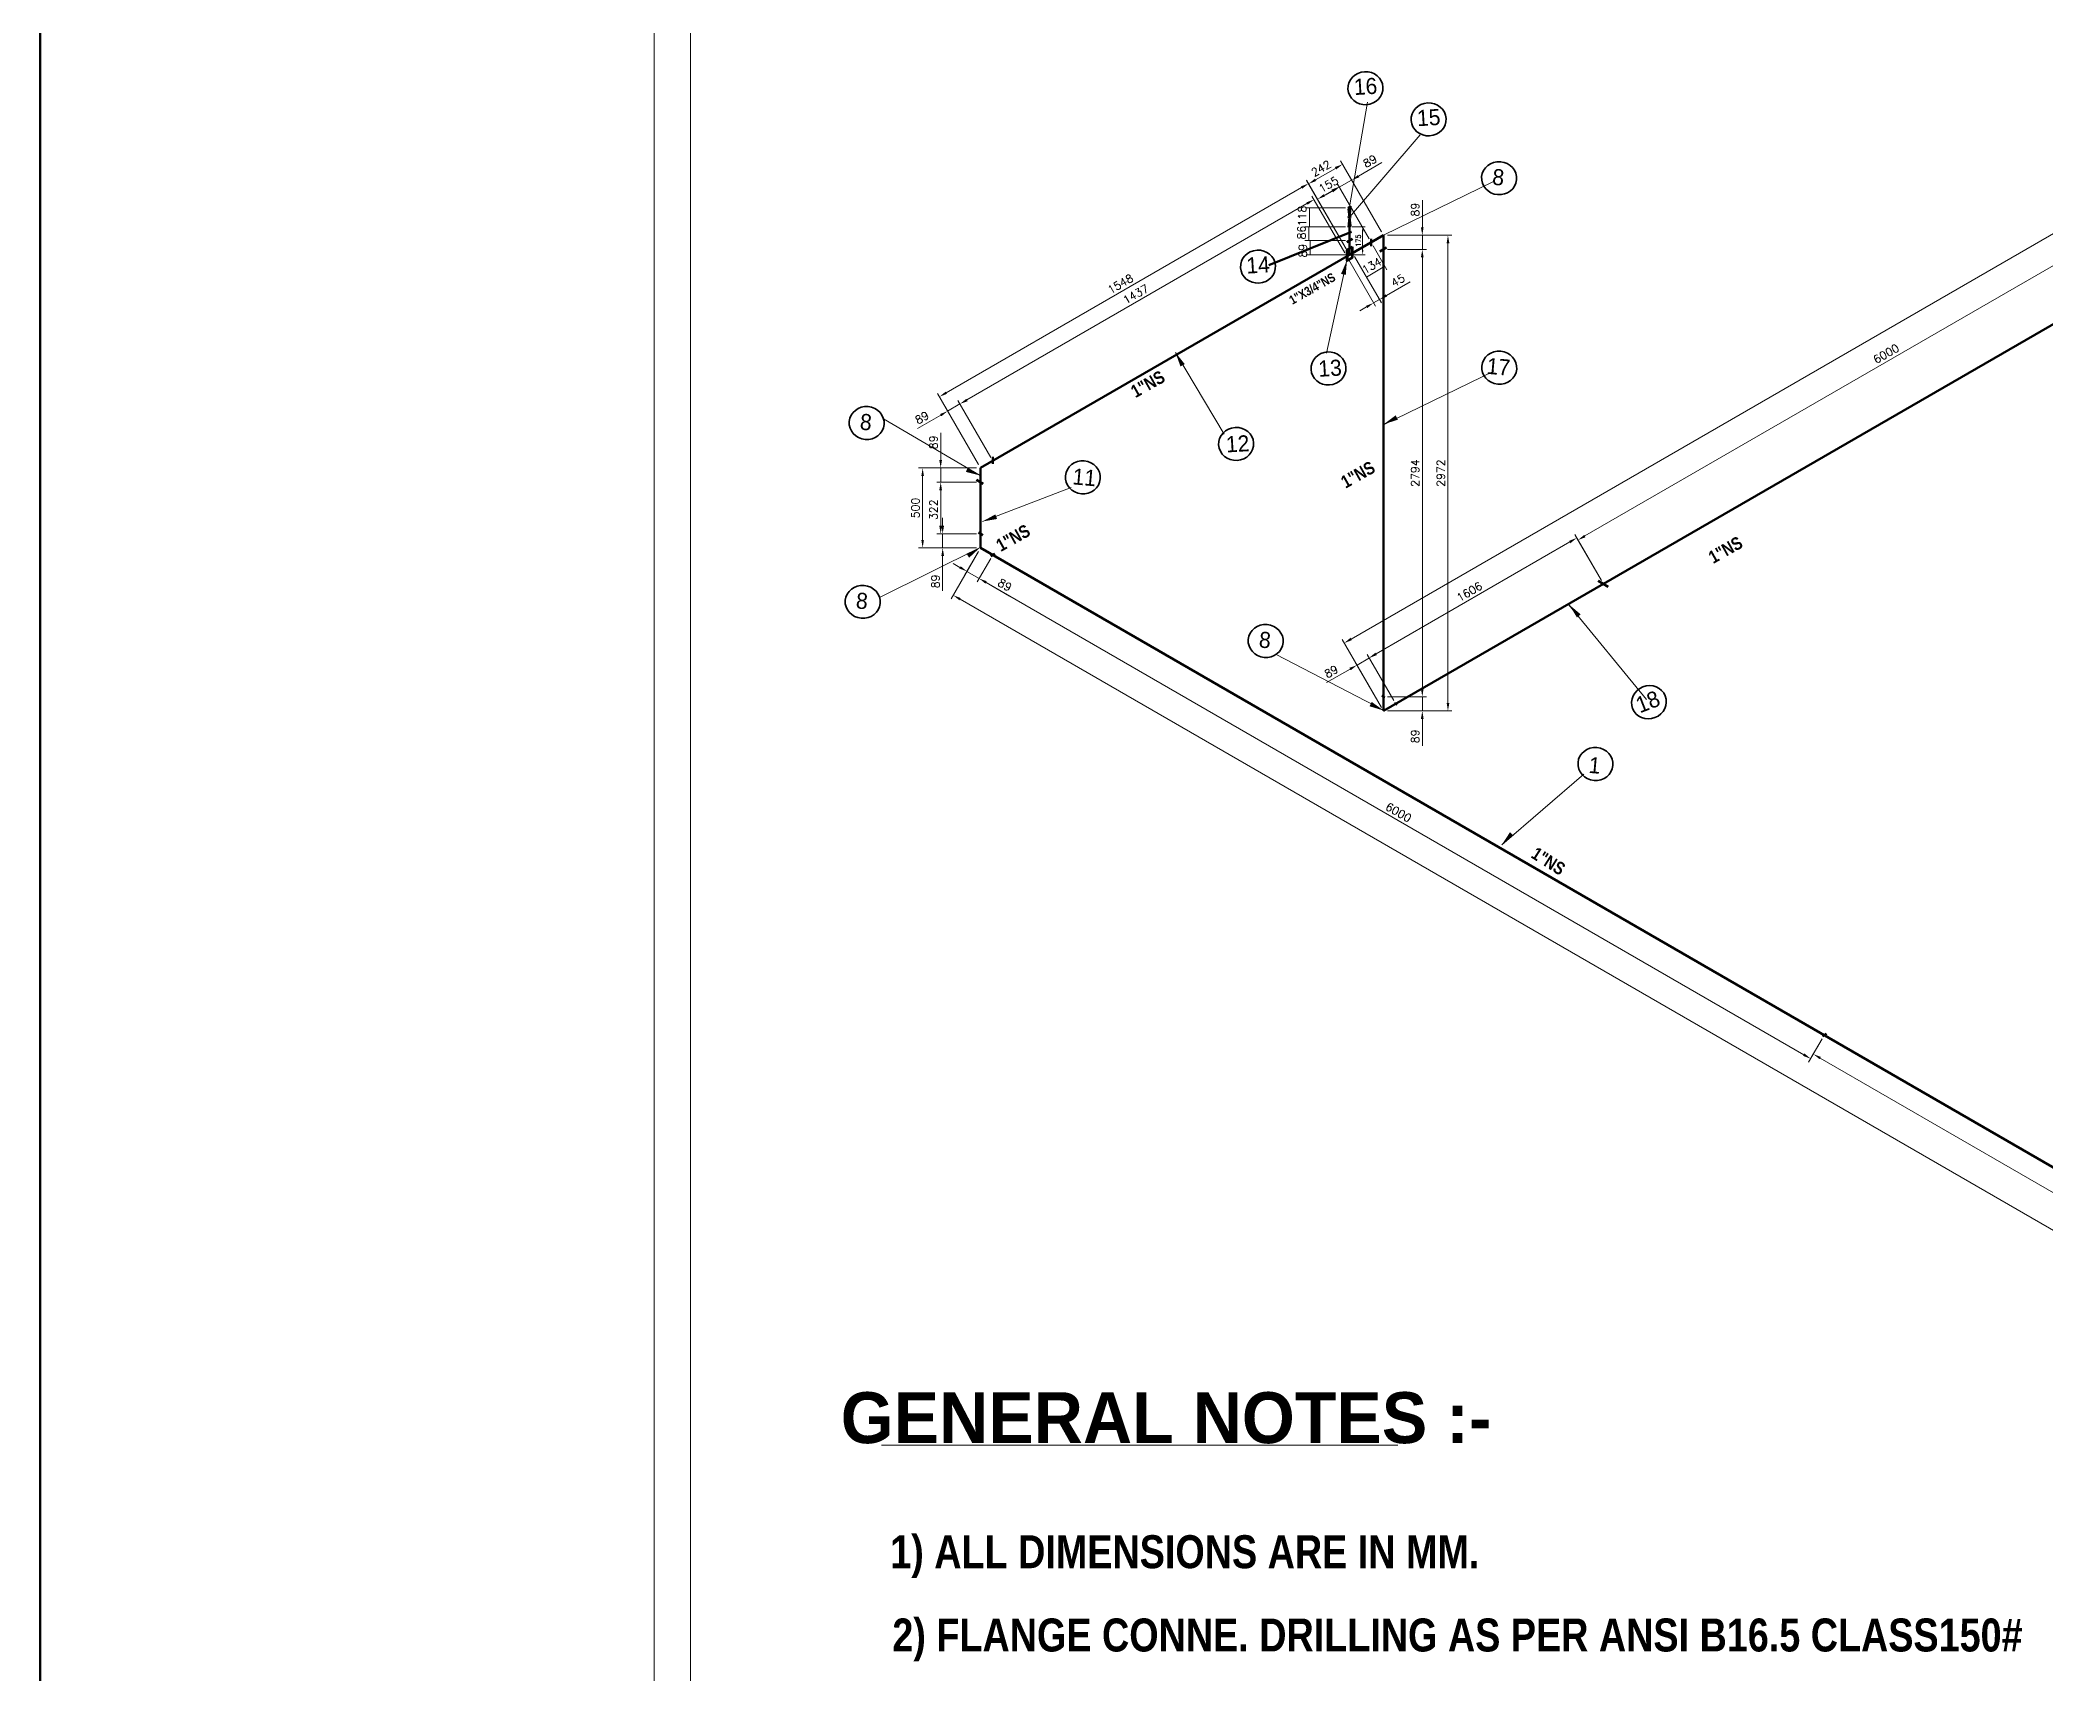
# Model space of a CAD drawing. Extents: x 111418 to 267280, y -151895 to -98368.
# Drawn here: x 232133 to 244668, y -117757 to -107550 of the extents above; entities that cross this region are included whole.
import ezdxf

# ---------------------------------------------------------------- set-up
doc = ezdxf.new("R2010")
doc.units = 0
doc.header["$MEASUREMENT"] = 0
doc.layers.get('0').update_dxf_attribs({"lineweight": 5})
doc.layers.get('DEFPOINTS').update_dxf_attribs({"lineweight": 5})
doc.layers.add('TEXT', color=4, linetype='Continuous', lineweight=5)
doc.styles.add('CHEM', font='isocp.shx')
doc.styles.add('MtXpl_Arial_Narrow', font='ARIALNB.TTF')
doc.styles.add('romans', font='romans.shx')
doc.styles.get("Standard").update_dxf_attribs({"font": 'romans.shx'})
doc.dimstyles.new('CHEM@123', dxfattribs={"dimscale": 26, "dimtxt": 1, "dimasz": 1, "dimexe": 0.5, "dimexo": 0.5, "dimgap": 0.4, "dimtad": 1, "dimdec": 0, "dimzin": 12, "dimdsep": 46, "dimtxsty": 'CHEM', "dimcen": 0.09, "dimclrd": 251, "dimclre": 251, "dimclrt": 3, "dimadec": 1, "dimazin": 2, "dimtfac": 1, "dimtdec": 0, "dimtmove": 0, "dimatfit": 3, "dimfxl": 0.18, "dimtolj": 1, "dimtzin": 0, "dimlwd": -1, "dimlwe": -1, "dimarcsym": 0})

# ---------------------------------------------------------------- blocks, each defined once
blk = doc.blocks.new('*D974')
at = {"layer": 'DEFPOINTS', "color": 0, "lineweight": 50, "ltscale": 100, "transparency": 16777216}
for p in [(253670, -104153), (240283, -111317), (240528, -111741)]:
    blk.add_point(p, dxfattribs=at)
at = {"layer": 'TEXT', "color": 2, "ltscale": 100, "transparency": 16777216}
for p, q in [((253382, -103754), (240326, -111292)), ((253658, -104131), (253413, -103707)), ((240515, -111719), (240270, -111295))]:
    blk.add_line(p, q, dxfattribs=at)
at = {"layer": 'TEXT', "color": 2, "lineweight": 50, "ltscale": 100, "transparency": 16777216}
for points in [[(253378, -103746), (253386, -103761), (253426, -103729)], [(240322, -111284), (240330, -111299), (240283, -111317)]]:
    blk.add_solid(points, dxfattribs=at)
at = {"layer": 'TEXT', "color": 0, "lineweight": 50, "ltscale": 100, "transparency": 16777216, "insert": (246832, -107484), "char_height": 50, "attachment_point": 5, "rotation": 30, "style": 'romans'}
blk.add_mtext('\\A1;19784', dxfattribs=at)
blk = doc.blocks.new('*D975')
at = {"layer": 'DEFPOINTS', "color": 0, "lineweight": 50, "ltscale": 100, "transparency": 16777216}
for p in [(241902, -110947), (240439, -111409), (240605, -111696)]:
    blk.add_point(p, dxfattribs=at)
at = {"layer": 'TEXT', "color": 2, "ltscale": 100, "transparency": 16777216}
for p, q in [((241693, -110685), (240482, -111384)), ((241890, -110926), (241724, -110639)), ((240592, -111675), (240427, -111388))]:
    blk.add_line(p, q, dxfattribs=at)
at = {"layer": 'TEXT', "color": 2, "lineweight": 50, "ltscale": 100, "transparency": 16777216}
for points in [[(241689, -110678), (241697, -110693), (241736, -110660)], [(240478, -111377), (240487, -111392), (240439, -111409)]]:
    blk.add_solid(points, dxfattribs=at)
at = {"layer": 'TEXT', "color": 0, "lineweight": 50, "ltscale": 100, "transparency": 16777216, "insert": (241065, -110996), "char_height": 50, "attachment_point": 5, "rotation": 30, "style": 'romans'}
blk.add_mtext('\\A1;1606', dxfattribs=at)
blk = doc.blocks.new('*D976')
at = {"layer": 'DEFPOINTS', "color": 0, "lineweight": 50, "ltscale": 100, "transparency": 16777216}
for p in [(240363, -111455), (240528, -111741), (240605, -111696)]:
    blk.add_point(p, dxfattribs=at)
at = {"layer": 'TEXT', "color": 2, "ltscale": 100, "transparency": 16777216}
for p, q in [((240515, -111719), (240350, -111433)), ((240440, -111410), (240363, -111455)), ((240592, -111675), (240427, -111389)), ((240483, -111385), (240526, -111360)), ((240319, -111480), (240173, -111564))]:
    blk.add_line(p, q, dxfattribs=at)
at = {"layer": 'TEXT', "color": 2, "lineweight": 50, "ltscale": 100, "transparency": 16777216}
for points in [[(240479, -111378), (240487, -111392), (240440, -111410)], [(240315, -111472), (240323, -111487), (240363, -111455)]]:
    blk.add_solid(points, dxfattribs=at)
at = {"layer": 'TEXT', "color": 0, "lineweight": 50, "ltscale": 100, "transparency": 16777216, "insert": (240202, -111495), "char_height": 50, "attachment_point": 5, "rotation": 30, "style": 'romans'}
blk.add_mtext('\\A1;89', dxfattribs=at)
blk = doc.blocks.new('*D977')
at = {"layer": 'DEFPOINTS', "color": 0, "lineweight": 50, "ltscale": 100, "transparency": 16777216}
for p in [(245641, -108423), (245799, -108697), (241902, -110947)]:
    blk.add_point(p, dxfattribs=at)
at = {"layer": 'TEXT', "color": 2, "ltscale": 100, "transparency": 16777216}
for p, q in [((245787, -108676), (245629, -108402)), ((241787, -110648), (245598, -108448)), ((241890, -110926), (241731, -110652))]:
    blk.add_line(p, q, dxfattribs=at)
at = {"layer": 'TEXT', "color": 2, "lineweight": 50, "ltscale": 100, "transparency": 16777216}
for points in [[(245594, -108441), (245602, -108456), (245641, -108423)], [(241783, -110641), (241791, -110656), (241744, -110673)]]:
    blk.add_solid(points, dxfattribs=at)
at = {"layer": 'TEXT', "color": 0, "lineweight": 50, "ltscale": 100, "transparency": 16777216, "insert": (243670, -109509), "char_height": 50, "attachment_point": 5, "rotation": 30, "style": 'romans'}
blk.add_mtext('\\A1;6000', dxfattribs=at)
blk = doc.blocks.new('*D995')
at = {"layer": 'DEFPOINTS', "color": 0, "lineweight": 50, "ltscale": 100, "transparency": 16777216}
for p in [(240272, -108326), (240528, -108769), (240316, -108891)]:
    blk.add_point(p, dxfattribs=at)
at = {"layer": 'TEXT', "color": 2, "ltscale": 100, "transparency": 16777216}
for p, q in [((240515, -108747), (240259, -108304)), ((240304, -108869), (240048, -108426)), ((240104, -108423), (240229, -108351))]:
    blk.add_line(p, q, dxfattribs=at)
at = {"layer": 'TEXT', "color": 2, "lineweight": 50, "ltscale": 100, "transparency": 16777216}
for points in [[(240100, -108415), (240108, -108430), (240060, -108448)], [(240224, -108343), (240233, -108358), (240272, -108326)]]:
    blk.add_solid(points, dxfattribs=at)
at = {"layer": 'TEXT', "color": 0, "lineweight": 50, "ltscale": 100, "transparency": 16777216, "insert": (240138, -108351), "char_height": 50, "attachment_point": 5, "rotation": 30, "style": 'romans'}
blk.add_mtext('\\A1;242', dxfattribs=at)
blk = doc.blocks.new('*D996')
at = {"layer": 'DEFPOINTS', "color": 0, "lineweight": 50, "ltscale": 100, "transparency": 16777216}
for p in [(240528, -108769), (240528, -108858), (240771, -108858)]:
    blk.add_point(p, dxfattribs=at)
at = {"layer": 'TEXT', "color": 2, "ltscale": 100, "transparency": 16777216}
for p, q in [((240771, -108719), (240771, -108550)), ((240553, -108769), (240796, -108769)), ((240771, -108858), (240771, -108769)), ((240553, -108858), (240796, -108858)), ((240771, -108908), (240771, -108958))]:
    blk.add_line(p, q, dxfattribs=at)
at = {"layer": 'TEXT', "color": 2, "lineweight": 50, "ltscale": 100, "transparency": 16777216}
for points in [[(240762, -108719), (240779, -108719), (240771, -108769)], [(240762, -108908), (240779, -108908), (240771, -108858)]]:
    blk.add_solid(points, dxfattribs=at)
at = {"layer": 'TEXT', "color": 0, "lineweight": 50, "ltscale": 100, "transparency": 16777216, "insert": (240726, -108609), "char_height": 50, "attachment_point": 5, "rotation": 90, "style": 'romans'}
blk.add_mtext('\\A1;89', dxfattribs=at)
blk = doc.blocks.new('*D997')
at = {"layer": 'DEFPOINTS', "color": 0, "lineweight": 50, "ltscale": 100, "transparency": 16777216}
for p in [(240528, -108769), (240528, -111741), (240931, -111741)]:
    blk.add_point(p, dxfattribs=at)
at = {"layer": 'TEXT', "color": 2, "ltscale": 100, "transparency": 16777216}
for p, q in [((240553, -108769), (240956, -108769)), ((240931, -108819), (240931, -111691)), ((240553, -111741), (240956, -111741))]:
    blk.add_line(p, q, dxfattribs=at)
at = {"layer": 'TEXT', "color": 2, "lineweight": 50, "ltscale": 100, "transparency": 16777216}
for points in [[(240923, -108819), (240940, -108819), (240931, -108769)], [(240923, -111691), (240940, -111691), (240931, -111741)]]:
    blk.add_solid(points, dxfattribs=at)
at = {"layer": 'TEXT', "color": 0, "lineweight": 50, "ltscale": 100, "transparency": 16777216, "insert": (240886, -110255), "char_height": 50, "attachment_point": 5, "rotation": 90, "style": 'romans'}
blk.add_mtext('\\A1;2972', dxfattribs=at)
blk = doc.blocks.new('*D998')
at = {"layer": 'DEFPOINTS', "color": 0, "lineweight": 50, "ltscale": 100, "transparency": 16777216}
for p in [(240528, -111652), (240528, -111741), (240771, -111741)]:
    blk.add_point(p, dxfattribs=at)
at = {"layer": 'TEXT', "color": 2, "ltscale": 100, "transparency": 16777216}
for p, q in [((240771, -111602), (240771, -111552)), ((240553, -111652), (240796, -111652)), ((240771, -111652), (240771, -111741)), ((240553, -111741), (240796, -111741)), ((240771, -111791), (240771, -111959))]:
    blk.add_line(p, q, dxfattribs=at)
at = {"layer": 'TEXT', "color": 2, "lineweight": 50, "ltscale": 100, "transparency": 16777216}
for points in [[(240762, -111602), (240779, -111602), (240771, -111652)], [(240762, -111791), (240779, -111791), (240771, -111741)]]:
    blk.add_solid(points, dxfattribs=at)
at = {"layer": 'TEXT', "color": 0, "lineweight": 50, "ltscale": 100, "transparency": 16777216, "insert": (240726, -111900), "char_height": 50, "attachment_point": 5, "rotation": 90, "style": 'romans'}
blk.add_mtext('\\A1;89', dxfattribs=at)
blk = doc.blocks.new('*D999')
at = {"layer": 'DEFPOINTS', "color": 0, "lineweight": 50, "ltscale": 100, "transparency": 16777216}
for p in [(240528, -108858), (240771, -108858), (240528, -111652)]:
    blk.add_point(p, dxfattribs=at)
at = {"layer": 'TEXT', "color": 2, "ltscale": 100, "transparency": 16777216}
for p, q in [((240553, -108858), (240796, -108858)), ((240771, -111602), (240771, -108908)), ((240553, -111652), (240796, -111652))]:
    blk.add_line(p, q, dxfattribs=at)
at = {"layer": 'TEXT', "color": 2, "lineweight": 50, "ltscale": 100, "transparency": 16777216}
for points in [[(240762, -108908), (240779, -108908), (240771, -108858)], [(240762, -111602), (240779, -111602), (240771, -111652)]]:
    blk.add_solid(points, dxfattribs=at)
at = {"layer": 'TEXT', "color": 0, "lineweight": 50, "ltscale": 100, "transparency": 16777216, "insert": (240726, -110255), "char_height": 50, "attachment_point": 5, "rotation": 90, "style": 'romans'}
blk.add_mtext('\\A1;2794', dxfattribs=at)
blk = doc.blocks.new('*D1000')
at = {"layer": 'DEFPOINTS', "color": 0, "lineweight": 50, "ltscale": 100, "transparency": 16777216}
for p in [(240060, -108446), (240316, -108891), (238009, -110223)]:
    blk.add_point(p, dxfattribs=at)
at = {"layer": 'TEXT', "color": 2, "ltscale": 100, "transparency": 16777216}
for p, q in [((240304, -108869), (240047, -108425)), ((237796, -109753), (240016, -108471)), ((237997, -110201), (237740, -109757))]:
    blk.add_line(p, q, dxfattribs=at)
at = {"layer": 'TEXT', "color": 2, "lineweight": 50, "ltscale": 100, "transparency": 16777216}
for points in [[(240012, -108464), (240021, -108478), (240060, -108446)], [(237792, -109746), (237800, -109760), (237753, -109778)]]:
    blk.add_solid(points, dxfattribs=at)
at = {"layer": 'TEXT', "color": 0, "lineweight": 50, "ltscale": 100, "transparency": 16777216, "insert": (238884, -109073), "char_height": 50, "attachment_point": 5, "rotation": 30, "style": 'romans'}
blk.add_mtext('\\A1;1548', dxfattribs=at)
blk = doc.blocks.new('*D1001')
at = {"layer": 'DEFPOINTS', "color": 0, "lineweight": 50, "ltscale": 100, "transparency": 16777216}
for p in [(240329, -108425), (240528, -108769), (240451, -108813)]:
    blk.add_point(p, dxfattribs=at)
at = {"layer": 'TEXT', "color": 2, "ltscale": 100, "transparency": 16777216}
for p, q in [((240252, -108469), (240329, -108425)), ((240515, -108747), (240317, -108403)), ((240372, -108400), (240518, -108315)), ((240209, -108494), (240166, -108519)), ((240438, -108791), (240240, -108447))]:
    blk.add_line(p, q, dxfattribs=at)
at = {"layer": 'TEXT', "color": 2, "lineweight": 50, "ltscale": 100, "transparency": 16777216}
for points in [[(240368, -108393), (240377, -108407), (240329, -108425)], [(240205, -108487), (240213, -108501), (240252, -108469)]]:
    blk.add_solid(points, dxfattribs=at)
at = {"layer": 'TEXT', "color": 0, "lineweight": 50, "ltscale": 100, "transparency": 16777216, "insert": (240444, -108306), "char_height": 50, "attachment_point": 5, "rotation": 30, "style": 'romans'}
blk.add_mtext('\\A1;89', dxfattribs=at)
blk = doc.blocks.new('*D978')
at = {"layer": 'DEFPOINTS', "color": 0, "lineweight": 50, "ltscale": 100, "transparency": 16777216}
for p in [(240316, -108716), (240316, -108891), (240398, -108891)]:
    blk.add_point(p, dxfattribs=at)
at = {"layer": 'TEXT', "color": 2, "ltscale": 100, "transparency": 16777216}
for p, q in [((240331, -108716), (240413, -108716)), ((240398, -108746), (240398, -108861)), ((240331, -108891), (240413, -108891))]:
    blk.add_line(p, q, dxfattribs=at)
at = {"layer": 'TEXT', "color": 2, "lineweight": 50, "ltscale": 100, "transparency": 16777216}
for points in [[(240393, -108746), (240403, -108746), (240398, -108716)], [(240393, -108861), (240403, -108861), (240398, -108891)]]:
    blk.add_solid(points, dxfattribs=at)
at = {"layer": 'TEXT', "color": 0, "lineweight": 50, "ltscale": 100, "transparency": 16777216, "insert": (240371, -108803), "char_height": 30, "attachment_point": 5, "rotation": 90, "style": 'romans'}
blk.add_mtext('\\A1;175', dxfattribs=at)
blk = doc.blocks.new('*D979')
at = {"layer": 'DEFPOINTS', "color": 0, "lineweight": 50, "ltscale": 100, "transparency": 16777216}
for p in [(240251, -108466), (240316, -108891), (240451, -108813)]:
    blk.add_point(p, dxfattribs=at)
at = {"layer": 'TEXT', "color": 2, "ltscale": 100, "transparency": 16777216}
for p, q in [((240304, -108869), (240104, -108522)), ((240159, -108519), (240207, -108491)), ((240438, -108791), (240238, -108445))]:
    blk.add_line(p, q, dxfattribs=at)
at = {"layer": 'TEXT', "color": 2, "lineweight": 50, "ltscale": 100, "transparency": 16777216}
for points in [[(240155, -108512), (240164, -108526), (240116, -108544)], [(240203, -108484), (240212, -108498), (240251, -108466)]]:
    blk.add_solid(points, dxfattribs=at)
at = {"layer": 'TEXT', "color": 0, "lineweight": 50, "ltscale": 100, "transparency": 16777216, "insert": (240185, -108452), "char_height": 50, "attachment_point": 5, "rotation": 30, "style": 'romans'}
blk.add_mtext('\\A1;155', dxfattribs=at)
blk = doc.blocks.new('*D980')
at = {"layer": 'DEFPOINTS', "color": 0, "lineweight": 50, "ltscale": 100, "transparency": 16777216}
for p in [(237881, -109823), (238086, -110178), (238009, -110223)]:
    blk.add_point(p, dxfattribs=at)
at = {"layer": 'TEXT', "color": 2, "ltscale": 100, "transparency": 16777216}
for p, q in [((238074, -110157), (237869, -109802)), ((237925, -109798), (237968, -109773)), ((237761, -109893), (237615, -109977)), ((237997, -110201), (237792, -109846)), ((237881, -109823), (237804, -109868))]:
    blk.add_line(p, q, dxfattribs=at)
at = {"layer": 'TEXT', "color": 2, "lineweight": 50, "ltscale": 100, "transparency": 16777216}
for points in [[(237921, -109791), (237929, -109806), (237881, -109823)], [(237757, -109886), (237765, -109900), (237804, -109868)]]:
    blk.add_solid(points, dxfattribs=at)
at = {"layer": 'TEXT', "color": 0, "lineweight": 50, "ltscale": 100, "transparency": 16777216, "insert": (237644, -109909), "char_height": 50, "attachment_point": 5, "rotation": 30, "style": 'romans'}
blk.add_mtext('\\A1;89', dxfattribs=at)
blk = doc.blocks.new('*D981')
at = {"layer": 'DEFPOINTS', "color": 0, "lineweight": 50, "ltscale": 100, "transparency": 16777216}
for p in [(240094, -108546), (240299, -108901), (238086, -110178)]:
    blk.add_point(p, dxfattribs=at)
at = {"layer": 'TEXT', "color": 2, "ltscale": 100, "transparency": 16777216}
for p, q in [((240286, -108879), (240081, -108524)), ((237925, -109798), (240050, -108571)), ((238074, -110157), (237869, -109802))]:
    blk.add_line(p, q, dxfattribs=at)
at = {"layer": 'TEXT', "color": 2, "lineweight": 50, "ltscale": 100, "transparency": 16777216}
for points in [[(240046, -108564), (240055, -108578), (240094, -108546)], [(237921, -109791), (237929, -109806), (237881, -109823)]]:
    blk.add_solid(points, dxfattribs=at)
at = {"layer": 'TEXT', "color": 0, "lineweight": 50, "ltscale": 100, "transparency": 16777216, "insert": (238965, -109146), "char_height": 50, "attachment_point": 5, "rotation": 30, "style": 'romans'}
blk.add_mtext('\\A1; 1437', dxfattribs=at)
blk = doc.blocks.new('*D982')
at = {"layer": 'DEFPOINTS', "color": 0, "lineweight": 50, "ltscale": 100, "transparency": 16777216}
for p in [(237773, -110634), (238009, -110634), (238009, -110723)]:
    blk.add_point(p, dxfattribs=at)
at = {"layer": 'TEXT', "color": 2, "ltscale": 100, "transparency": 16777216}
for p, q in [((237773, -110584), (237773, -110534)), ((237984, -110634), (237748, -110634)), ((237773, -110634), (237773, -110723)), ((237984, -110723), (237748, -110723)), ((237773, -110773), (237773, -110991))]:
    blk.add_line(p, q, dxfattribs=at)
at = {"layer": 'TEXT', "color": 2, "lineweight": 50, "ltscale": 100, "transparency": 16777216}
for points in [[(237765, -110584), (237782, -110584), (237773, -110634)], [(237765, -110773), (237782, -110773), (237773, -110723)]]:
    blk.add_solid(points, dxfattribs=at)
at = {"layer": 'TEXT', "color": 0, "lineweight": 50, "ltscale": 100, "transparency": 16777216, "insert": (237728, -110932), "char_height": 50, "attachment_point": 5, "rotation": 90, "style": 'romans'}
blk.add_mtext('\\A1;89', dxfattribs=at)
blk = doc.blocks.new('*D983')
at = {"layer": 'DEFPOINTS', "color": 0, "lineweight": 50, "ltscale": 100, "transparency": 16777216}
for p in [(238009, -110223), (237648, -110723), (238009, -110723)]:
    blk.add_point(p, dxfattribs=at)
at = {"layer": 'TEXT', "color": 2, "ltscale": 100, "transparency": 16777216}
for p, q in [((237984, -110223), (237623, -110223)), ((237648, -110273), (237648, -110673)), ((237984, -110723), (237623, -110723))]:
    blk.add_line(p, q, dxfattribs=at)
at = {"layer": 'TEXT', "color": 2, "lineweight": 50, "ltscale": 100, "transparency": 16777216}
for points in [[(237640, -110273), (237656, -110273), (237648, -110223)], [(237640, -110673), (237656, -110673), (237648, -110723)]]:
    blk.add_solid(points, dxfattribs=at)
at = {"layer": 'TEXT', "color": 0, "lineweight": 50, "ltscale": 100, "transparency": 16777216, "insert": (237603, -110473), "char_height": 50, "attachment_point": 5, "rotation": 90, "style": 'romans'}
blk.add_mtext('\\A1;500', dxfattribs=at)
blk = doc.blocks.new('*D984')
at = {"layer": 'DEFPOINTS', "color": 0, "lineweight": 50, "ltscale": 100, "transparency": 16777216}
for p in [(237761, -110312), (238009, -110312), (238009, -110634)]:
    blk.add_point(p, dxfattribs=at)
at = {"layer": 'TEXT', "color": 2, "ltscale": 100, "transparency": 16777216}
for p, q in [((237984, -110312), (237736, -110312)), ((237761, -110584), (237761, -110362)), ((237984, -110634), (237736, -110634))]:
    blk.add_line(p, q, dxfattribs=at)
at = {"layer": 'TEXT', "color": 2, "lineweight": 50, "ltscale": 100, "transparency": 16777216}
for points in [[(237752, -110362), (237769, -110362), (237761, -110312)], [(237752, -110584), (237769, -110584), (237761, -110634)]]:
    blk.add_solid(points, dxfattribs=at)
at = {"layer": 'TEXT', "color": 0, "lineweight": 50, "ltscale": 100, "transparency": 16777216, "insert": (237716, -110484), "char_height": 50, "attachment_point": 5, "rotation": 90, "style": 'romans'}
blk.add_mtext('\\A1;322', dxfattribs=at)
blk = doc.blocks.new('*D985')
at = {"layer": 'DEFPOINTS', "color": 0, "lineweight": 50, "ltscale": 100, "transparency": 16777216}
for p in [(238009, -110223), (237761, -110312), (238009, -110312)]:
    blk.add_point(p, dxfattribs=at)
at = {"layer": 'TEXT', "color": 2, "ltscale": 100, "transparency": 16777216}
for p, q in [((237761, -110173), (237761, -110004)), ((237984, -110223), (237736, -110223)), ((237761, -110312), (237761, -110223)), ((237984, -110312), (237736, -110312)), ((237761, -110362), (237761, -110412))]:
    blk.add_line(p, q, dxfattribs=at)
at = {"layer": 'TEXT', "color": 2, "lineweight": 50, "ltscale": 100, "transparency": 16777216}
for points in [[(237752, -110173), (237769, -110173), (237761, -110223)], [(237752, -110362), (237769, -110362), (237761, -110312)]]:
    blk.add_solid(points, dxfattribs=at)
at = {"layer": 'TEXT', "color": 0, "lineweight": 50, "ltscale": 100, "transparency": 16777216, "insert": (237716, -110063), "char_height": 50, "attachment_point": 5, "rotation": 90, "style": 'romans'}
blk.add_mtext('\\A1;89', dxfattribs=at)
blk = doc.blocks.new('*D1004')
at = {"layer": 'DEFPOINTS', "color": 0, "lineweight": 50, "ltscale": 100, "transparency": 16777216}
for p in [(238009, -110723), (238086, -110767), (238002, -110914)]:
    blk.add_point(p, dxfattribs=at)
at = {"layer": 'TEXT', "color": 2, "ltscale": 100, "transparency": 16777216}
for p, q in [((237997, -110744), (237912, -110891)), ((238074, -110789), (237989, -110935)), ((237881, -110844), (237838, -110819)), ((237925, -110869), (238002, -110914)), ((238045, -110939), (238191, -111023))]:
    blk.add_line(p, q, dxfattribs=at)
at = {"layer": 'TEXT', "color": 2, "lineweight": 50, "ltscale": 100, "transparency": 16777216}
for points in [[(237886, -110837), (237877, -110851), (237925, -110869)], [(238049, -110931), (238041, -110946), (238002, -110914)]]:
    blk.add_solid(points, dxfattribs=at)
at = {"layer": 'TEXT', "color": 0, "lineweight": 50, "ltscale": 100, "transparency": 16777216, "insert": (238162, -110954), "char_height": 50, "attachment_point": 5, "rotation": 330, "style": 'romans'}
blk.add_mtext('\\A1;89', dxfattribs=at)
blk = doc.blocks.new('*D1005')
at = {"layer": 'DEFPOINTS', "color": 0, "lineweight": 50, "ltscale": 100, "transparency": 16777216}
for p in [(238009, -110723), (252369, -119013), (252198, -119309)]:
    blk.add_point(p, dxfattribs=at)
at = {"layer": 'TEXT', "color": 2, "ltscale": 100, "transparency": 16777216}
for p, q in [((237997, -110744), (237826, -111040)), ((237882, -111043), (252155, -119284)), ((252356, -119035), (252186, -119330))]:
    blk.add_line(p, q, dxfattribs=at)
at = {"layer": 'TEXT', "color": 2, "lineweight": 50, "ltscale": 100, "transparency": 16777216}
for points in [[(237886, -111036), (237878, -111050), (237839, -111018)], [(252159, -119277), (252151, -119291), (252198, -119309)]]:
    blk.add_solid(points, dxfattribs=at)
at = {"layer": 'TEXT', "color": 0, "lineweight": 50, "ltscale": 100, "transparency": 16777216, "insert": (245038, -115123), "char_height": 50, "width": 231.01, "attachment_point": 5, "rotation": 330, "style": 'romans'}
blk.add_mtext('\\A1;22476', dxfattribs=at)
blk = doc.blocks.new('*D1007')
at = {"layer": 'DEFPOINTS', "color": 0, "lineweight": 50, "ltscale": 100, "transparency": 16777216}
for p in [(238086, -110767), (238002, -110914), (243282, -113767)]:
    blk.add_point(p, dxfattribs=at)
at = {"layer": 'TEXT', "color": 2, "ltscale": 100, "transparency": 16777216}
for p, q in [((238074, -110789), (237989, -110935)), ((243155, -113889), (238045, -110939)), ((243270, -113789), (243185, -113935))]:
    blk.add_line(p, q, dxfattribs=at)
at = {"layer": 'TEXT', "color": 2, "lineweight": 50, "ltscale": 100, "transparency": 16777216}
for points in [[(238049, -110931), (238041, -110946), (238002, -110914)], [(243159, -113881), (243150, -113896), (243198, -113914)]]:
    blk.add_solid(points, dxfattribs=at)
at = {"layer": 'TEXT', "color": 0, "lineweight": 50, "ltscale": 100, "transparency": 16777216, "insert": (240622, -112375), "char_height": 50, "attachment_point": 5, "rotation": 330, "style": 'romans'}
blk.add_mtext('\\A1;6000', dxfattribs=at)
blk = doc.blocks.new('*D1008')
at = {"layer": 'DEFPOINTS', "color": 0, "lineweight": 50, "ltscale": 100, "transparency": 16777216}
for p in [(243282, -113767), (243214, -113885), (247180, -116017)]:
    blk.add_point(p, dxfattribs=at)
at = {"layer": 'TEXT', "color": 2, "ltscale": 100, "transparency": 16777216}
for p, q in [((243270, -113789), (243202, -113907)), ((247068, -116110), (243258, -113910)), ((247167, -116039), (247099, -116157))]:
    blk.add_line(p, q, dxfattribs=at)
at = {"layer": 'TEXT', "color": 2, "lineweight": 50, "ltscale": 100, "transparency": 16777216}
for points in [[(243262, -113903), (243254, -113917), (243214, -113885)], [(247072, -116103), (247064, -116117), (247112, -116135)]]:
    blk.add_solid(points, dxfattribs=at)
at = {"layer": 'TEXT', "color": 0, "lineweight": 50, "ltscale": 100, "transparency": 16777216, "insert": (245186, -114971), "char_height": 50, "attachment_point": 5, "rotation": 330, "style": 'romans'}
blk.add_mtext('\\A1;6000', dxfattribs=at)
blk = doc.blocks.new('*D990')
at = {"layer": 'DEFPOINTS', "color": 0, "lineweight": 50, "ltscale": 100, "transparency": 16777216}
for p in [(240316, -108802), (240069, -108891), (240316, -108891)]:
    blk.add_point(p, dxfattribs=at)
at = {"layer": 'TEXT', "color": 2, "ltscale": 100, "transparency": 16777216}
for p, q in [((240291, -108802), (240044, -108802)), ((240069, -108802), (240069, -108891)), ((240291, -108891), (240044, -108891))]:
    blk.add_line(p, q, dxfattribs=at)
at = {"layer": 'TEXT', "color": 0, "lineweight": 50, "ltscale": 100, "transparency": 16777216, "insert": (240024, -108866), "char_height": 50, "attachment_point": 5, "rotation": 90, "style": 'romans'}
blk.add_mtext('\\A1;89', dxfattribs=at)
blk = doc.blocks.new('*D991')
at = {"layer": 'DEFPOINTS', "color": 0, "lineweight": 50, "ltscale": 100, "transparency": 16777216}
for p in [(240335, -108880), (240451, -108813), (240537, -108963)]:
    blk.add_point(p, dxfattribs=at)
at = {"layer": 'TEXT', "color": 2, "ltscale": 100, "transparency": 16777216}
for p, q in [((240348, -108902), (240434, -109051)), ((240463, -108835), (240550, -108985)), ((240422, -109030), (240537, -108963))]:
    blk.add_line(p, q, dxfattribs=at)
at = {"layer": 'TEXT', "color": 0, "lineweight": 50, "ltscale": 100, "transparency": 16777216, "insert": (240455, -108959), "char_height": 50, "attachment_point": 5, "rotation": 30, "style": 'romans'}
blk.add_mtext('\\A1;134', dxfattribs=at)
blk = doc.blocks.new('*D992')
at = {"layer": 'DEFPOINTS', "color": 0, "lineweight": 50, "ltscale": 100, "transparency": 16777216}
for p in [(240061, -108802), (240316, -108716), (240316, -108802)]:
    blk.add_point(p, dxfattribs=at)
at = {"layer": 'TEXT', "color": 2, "ltscale": 100, "transparency": 16777216}
for p, q in [((240291, -108716), (240036, -108716)), ((240291, -108802), (240036, -108802)), ((240061, -108716), (240061, -108802))]:
    blk.add_line(p, q, dxfattribs=at)
at = {"layer": 'TEXT', "color": 0, "lineweight": 50, "ltscale": 100, "transparency": 16777216, "insert": (240016, -108752), "char_height": 50, "attachment_point": 5, "rotation": 90, "style": 'romans'}
blk.add_mtext('\\A1;86', dxfattribs=at)
blk = doc.blocks.new('*D1013')
at = {"layer": 'DEFPOINTS', "color": 0, "lineweight": 50, "ltscale": 100, "transparency": 16777216}
for p in [(240299, -108901), (240335, -108880), (240466, -109192)]:
    blk.add_point(p, dxfattribs=at)
at = {"layer": 'TEXT', "color": 2, "ltscale": 100, "transparency": 16777216}
for p, q in [((240311, -108923), (240479, -109213)), ((240348, -108902), (240515, -109192)), ((240466, -109192), (240503, -109171)), ((240546, -109146), (240694, -109060)), ((240423, -109217), (240380, -109242))]:
    blk.add_line(p, q, dxfattribs=at)
at = {"layer": 'TEXT', "color": 2, "lineweight": 50, "ltscale": 100, "transparency": 16777216}
for points in [[(240542, -109138), (240550, -109153), (240503, -109171)], [(240419, -109210), (240427, -109224), (240466, -109192)]]:
    blk.add_solid(points, dxfattribs=at)
at = {"layer": 'TEXT', "color": 0, "lineweight": 50, "ltscale": 100, "transparency": 16777216, "insert": (240619, -109051), "char_height": 50, "attachment_point": 5, "rotation": 30, "style": 'romans'}
blk.add_mtext('\\A1;45', dxfattribs=at)
blk = doc.blocks.new('*D1023')
at = {"layer": 'DEFPOINTS', "color": 0, "lineweight": 50, "ltscale": 100, "transparency": 16777216}
for p in [(240316, -108598), (240065, -108716), (240316, -108716)]:
    blk.add_point(p, dxfattribs=at)
at = {"layer": 'TEXT', "color": 2, "ltscale": 100, "transparency": 16777216}
for p, q in [((240291, -108598), (240040, -108598)), ((240065, -108598), (240065, -108716)), ((240291, -108716), (240040, -108716))]:
    blk.add_line(p, q, dxfattribs=at)
at = {"layer": 'TEXT', "color": 0, "lineweight": 50, "ltscale": 100, "transparency": 16777216, "insert": (240020, -108649), "char_height": 50, "attachment_point": 5, "rotation": 90, "style": 'romans'}
blk.add_mtext('\\A1;118', dxfattribs=at)

msp = doc.modelspace()

# ---------------------------------------------------------------- linework, layer by layer
msp.add_line((237391.3, -116329.2), (240618.6, -116329.2))
at = {"layer": 'TEXT', "color": 4, "lineweight": 53, "ltscale": 100}
for p, q in [((253670.5, -104152.8), (240527.7, -111740.8)), ((240527.7, -111740.8), (240527.7, -108768.8)), ((240316.4, -108890.8), (238009.3, -110222.8)), ((237985, -110297.8), (238026.2, -110321.5)), ((238009.3, -110222.8), (238009.3, -110722.8)), ((238009.3, -110722.8), (252368.8, -119013.3)), ((240517.9, -111646.1), (240537.2, -111657.3)), ((240597.9, -111692.3), (240613.4, -111701.3))]:
    msp.add_line(p, q, dxfattribs=at)
at = {"layer": 'TEXT', "color": 7, "lineweight": 5, "ltscale": 100}
for p, q in [((240316.4, -108590.9), (240429, -107936.6)), ((240316.1, -108656.5), (240758.1, -108142)), ((240299.8, -108924.8), (240171.7, -109505.7)), ((239227.8, -109501.3), (239532.5, -110012.2)), ((238008.3, -110270.3), (237403.6, -109915.6)), ((238021.4, -110557.9), (238576.6, -110344.5)), ((238006.7, -110720.7), (237378.8, -111032.6)), ((241267.2, -112576.7), (241780.2, -112136.4))]:
    msp.add_line(p, q, dxfattribs=at)
at = {"layer": 'TEXT', "color": 3, "lineweight": 5, "ltscale": 100}
for p, q in [((240527.7, -108768.8), (241216.2, -108433.5)), ((240528.7, -109952.5), (241217.2, -109617.3)), ((241686.6, -111077.5), (242171.3, -111670.5)), ((240532.7, -111737.8), (239852.5, -111385.9))]:
    msp.add_line(p, q, dxfattribs=at)
at = {"layer": 'TEXT', "color": 4, "lineweight": 50, "ltscale": 100}
for p, q in [((240309.2, -108595), (240323, -108587.1)), ((240309.2, -108598.6), (240323, -108590.6)), ((240309.2, -108601.9), (240323, -108593.9)), ((240309.2, -108598.6), (240309.2, -108595)), ((240309.2, -108603.2), (240323, -108595.2)), ((240309.2, -108717.9), (240323, -108595.2)), ((240309.2, -108603.2), (240323, -108709.9)), ((240316.4, -108599), (240316.4, -108590.9)), ((240316.4, -108658.5), (240316.4, -108654.3)), ((240323, -108590.6), (240323, -108587.1)), ((240335.1, -108790.9), (240298.6, -108812)), ((240309.2, -108717.9), (240323, -108709.9)), ((240309.2, -108719.9), (240323, -108711.9)), ((240316.4, -108715.8), (240316.4, -108713.7)), ((240316.4, -108890.8), (240316.4, -108715.8)), ((240527.7, -108768.8), (240316.4, -108890.8)), ((240450.9, -108837.3), (240450.9, -108790.7)), ((240335.1, -108840.4), (240298.6, -108861.4)), ((240298.6, -108861.4), (240298.6, -108928.5)), ((240298.6, -108928.5), (240335.1, -108907.4)), ((240303.2, -108858.8), (240303.2, -108925.8)), ((240331.5, -108842.4), (240331.5, -108909.5)), ((240335.1, -108840.4), (240335.1, -108907.4)), ((240548, -108846), (240504.5, -108871.1)), ((238086.3, -110197.9), (238086.3, -110153.8)), ((237997.5, -110627.1), (238023.8, -110642.3)), ((238074.8, -110773.9), (238099.7, -110759.5)), ((241916.5, -110955.6), (241869, -110928.2)), ((241932.4, -110964.8), (241891.5, -110941.1)), ((243270.9, -113773.9), (243295.9, -113759.5))]:
    msp.add_line(p, q, dxfattribs=at)
at = {"layer": 'TEXT', "color": 7, "lineweight": 50, "ltscale": 100}
msp.add_line((240327.7, -108747.8), (239811.6, -108956.2), dxfattribs=at)
at = {"layer": 'TEXT', "color": 3, "lineweight": 50, "ltscale": 100}
msp.add_lwpolyline([(232132.6, -98368.4), (267280.4, -98368.4), (267280.4, -137823), (232132.6, -137823)], close=True, dxfattribs=at)
at = {"layer": 'TEXT', "color": 7, "lineweight": 20, "ltscale": 100}
for points in [[(235970.5, -102199.1), (262558.3, -102199.1), (262558.3, -135060.7), (235970.5, -135060.7)], [(236198, -102426.7), (262330.7, -102426.7), (262330.7, -134833.2), (236198, -134833.2)]]:
    msp.add_lwpolyline(points, close=True, dxfattribs=at)
at = {"layer": 'TEXT', "color": 3, "lineweight": 50, "ltscale": 100}
msp.add_circle((240316.1, -108656.5), 5.77, dxfattribs=at)
at = {"layer": 'TEXT', "color": 3, "lineweight": 35, "ltscale": 100}
for centre, major_axis in [((240415.6, -107850.3), (109.2, 6.4)), ((240810.4, -108045.1), (109.2, 6.4)), ((241250.6, -108412.6), (109, -9.6)), ((239743.9, -108965.2), (109.2, 6.4)), ((240184.4, -109601.2), (109.2, 6.4)), ((241251.7, -109596.4), (109, -9.6)), ((237298.3, -109942.5), (109, -9.6)), ((239607.2, -110073.1), (109.2, 6.4)), ((238649.3, -110281.3), (109, -9.6)), ((237273.5, -111059.6), (109, -9.6)), ((239792.1, -111303.7), (109, -9.6)), ((242187, -111686.9), (101.9, 39.9)), ((241852.9, -112073.1), (109, -9.6))]:
    msp.add_ellipse(centre, major_axis=major_axis, ratio=0.9427685, start_param=-1.5707963, end_param=4.712389, dxfattribs=at)
at = {"layer": 'TEXT', "color": 2, "lineweight": 50, "ltscale": 100}
for points in [[(240292.4, -109017.5), (240263, -109010.1), (240299.9, -108925.4)], [(239286, -109573.9), (239259.4, -109588.7), (239228.4, -109501.7)], [(240604.2, -109894.5), (240618.1, -109921.6), (240530, -109949.5)], [(237918.1, -110247.7), (237930.2, -110219.9), (238007.8, -110270.1)], [(238102.8, -110513), (238112.9, -110541.7), (238021.8, -110557.5)], [(237938.4, -110783.9), (237921.7, -110758.5), (238006.2, -110721.1)], [(241760.5, -111137.7), (241737.3, -111157.4), (241689.9, -111078.1)], [(240441, -111711.9), (240454.4, -111684.6), (240529.4, -111738.6)], [(241318.7, -112499.2), (241340.9, -112519.9), (241267.6, -112576.2)]]:
    msp.add_solid(points, dxfattribs=at)

# ---------------------------------------------------------------- texts
at = {"color": 7, "style": 'MtXpl_Arial_Narrow'}
for s, height, rotation, p in [('1"X3/4"NS', 55.67, 29.4104, (239959, -109203.8)), ('1"NS', 79.53, 29.4104, (238978.6, -109787.3)), ('1"NS', 79.53, 29.4104, (240291.6, -110353.1)), ('1"NS', 79.53, 29.4104, (238136.8, -110748.5)), ('1"NS', 79.53, 29.4104, (242589.1, -110823.3)), ('1"NS', 79.53, 327.57059, (241444.8, -112653.8))]:
    msp.add_text(s, height=height, rotation=rotation, dxfattribs=at).set_placement(p)
at = {"color": 3, "char_height": 100.549, "width": 222.413, "attachment_point": 5}
for s, insert, rotation in [('\\pt100.54872;{\\fMS PGothic|b0|i0|c0|p34;16}', (240416, -107839.5), 3.3679), ('\\pt100.54872;{\\fMS PGothic|b0|i0|c0|p34;15}', (240810.9, -108034.3), 3.3679), ('\\pt100.54872;{\\fMS PGothic|b0|i0|c0|p34;8}', (241245.9, -108407), 354.94673), ('\\pt100.54872;{\\fMS PGothic|b0|i0|c0|p34;14}', (239744.3, -108954.4), 3.3679), ('\\pt100.54872;{\\fMS PGothic|b0|i0|c0|p34;13}', (240194, -109599.8), 3.3679), ('\\pt100.54872;{\\fMS PGothic|b0|i0|c0|p34;17}', (241246.9, -109590.7), 354.94673), ('\\pt100.54872;{\\fMS PGothic|b0|i0|c0|p34;8}', (237293.6, -109936.9), 354.94673), ('\\pt100.54872;{\\fMS PGothic|b0|i0|c0|p34;12}', (239616.8, -110071.7), 3.3679), ('\\pt100.54872;{\\fMS PGothic|b0|i0|c0|p34;11}', (238659, -110281.3), 354.94673), ('\\pt100.54872;{\\fMS PGothic|b0|i0|c0|p34;8}', (237268.8, -111054), 354.94673), ('\\pt100.54872;{\\fMS PGothic|b0|i0|c0|p34;8}', (239787.4, -111298.1), 354.94673), ('\\pt100.54872;{\\fMS PGothic|b0|i0|c0|p34;18}', (242180.3, -111684), 21.36816), ('\\pt100.54872;{\\fMS PGothic|b0|i0|c0|p34;1}', (241848.1, -112080.7), 354.94673)]:
    msp.add_mtext(s, dxfattribs=dict(at, insert=insert, rotation=rotation))
at = {"insert": (239169.8, -116159), "char_height": 318.293, "attachment_point": 5, "style": 'romans'}
msp.add_mtext('\\A1;{\\f@HP Simplified Hans Light|b1|i0|c0|p34;GENERAL NOTES :-}', dxfattribs=at)
at = {"color": 7, "char_height": 205.928, "attachment_point": 5, "style": 'MtXpl_Arial_Narrow'}
for s, insert in [('\\A1;1) ALL DIMENSIONS ARE IN MM.', (239286.6, -117025.3)), ('\\A1;2) FLANGE CONNE. DRILLING AS PER ANSI B16.5 CLASS150#', (240990.5, -117545.6))]:
    msp.add_mtext(s, dxfattribs=dict(at, insert=insert))

# ---------------------------------------------------------------- dimensions: what is measured, and where the dimension line sits
at = {"layer": 'TEXT', "color": 7, "lineweight": 50, "ltscale": 100}
for p1, p2, distance, text, picture, middle in [((253670.5, -104152.8), (240527.7, -111740.8), -489.8, '19784', '*D974', (246831.7, -107483.6)), ((238009.3, -110222.8), (240316.4, -108890.8), 513.3, '1548', '*D1000', (238883.6, -109073.2)), ((241902, -110947.3), (245799.2, -108697.3), 316.2, '6000', '*D977', (243670, -109509.4)), ((238086.3, -110178.3), (240298.6, -108901), 409.8, ' 1437', '*D981', (238965.1, -109145.8)), ((241902, -110947.3), (240604.7, -111696.3), -331.3, '1606', '*D975', (241065.3, -110995.9)), ((247179.6, -116017.3), (243282.5, -113767.3), 136, '6000', '*D1008', (245185.5, -114971.1))]:
    dim = msp.add_aligned_dim(p1=p1, p2=p2, distance=distance, text=text, dimstyle='CHEM@123', override={"dimscale": 50, "dimtxsty": 'romans', "dimclrd": 2, "dimclre": 2, "dimclrt": 0}, dxfattribs=at)
    dim.commit()
    dim.dimension.update_dxf_attribs({"geometry": picture, "text_midpoint": middle})
for base, p1, p2, angle, text, picture, middle in [((240271.8, -108325.6), (240316.4, -108890.8), (240527.7, -108768.8), 30, '242', '*D995', (240160.2, -108390)), ((240466.5, -109191.8), (240335.1, -108879.9), (240298.6, -108901), 210, '45', '*D1013', (240641.9, -109090.4)), ((252198.2, -119308.7), (238009.3, -110722.8), (252368.8, -119013.3), 330, '22476', '*D1005', (245015.5, -115161.8))]:
    dim = msp.add_linear_dim(base=base, p1=p1, p2=p2, angle=angle, text=text, dimstyle='CHEM@123', override={"dimscale": 50, "dimtxsty": 'romans', "dimclrd": 2, "dimclre": 2, "dimclrt": 0}, dxfattribs=at)
    dim.commit()
    dim.dimension.update_dxf_attribs({"geometry": picture, "text_midpoint": middle, "dimtype": 161})
for base, p1, p2, angle, picture, middle in [((240329, -108424.7), (240450.9, -108813.1), (240527.7, -108768.8), 30, '*D1001', (240467, -108345.1)), ((240250.7, -108466.2), (240316.4, -108890.8), (240450.9, -108813.1), 30, '*D979', (240207.4, -108491.2)), ((240770.6, -108857.8), (240527.7, -108768.8), (240527.7, -108857.8), 270, '*D996', (240770.6, -108609.5)), ((240064.9, -108715.8), (240316.4, -108597.8), (240316.4, -108715.8), 270, '*D1023', (240064.9, -108648.8)), ((240060.8, -108801.8), (240316.4, -108715.8), (240316.4, -108801.8), 270, '*D992', (240060.8, -108751.8)), ((240069.1, -108890.8), (240316.4, -108801.8), (240316.4, -108890.8), 270, '*D990', (240069.1, -108866.5)), ((240537.4, -108962.9), (240335.1, -108879.9), (240450.9, -108813.1), 30, '*D991', (240477.1, -108997.7)), ((237881.4, -109823.4), (238009.3, -110222.8), (238086.3, -110178.3), 30, '*D980', (237666.4, -109947.5)), ((237760.7, -110311.8), (238009.3, -110222.8), (238009.3, -110311.8), 270, '*D985', (237760.7, -110063.5)), ((237760.7, -110311.8), (238009.3, -110633.8), (238009.3, -110311.8), 90, '*D984', (237760.7, -110483.6)), ((237773.4, -110633.8), (238009.3, -110722.8), (238009.3, -110633.8), 90, '*D982', (237773.4, -110931.5))]:
    dim = msp.add_linear_dim(base=base, p1=p1, p2=p2, angle=angle, dimstyle='CHEM@123', override={"dimscale": 50, "dimtxsty": 'romans', "dimclrd": 2, "dimclre": 2, "dimclrt": 0}, dxfattribs=at)
    dim.commit()
    dim.dimension.update_dxf_attribs({"geometry": picture, "text_midpoint": middle, "dimtype": 161})
for p1, p2, distance, override, picture, middle in [((240316.4, -108715.8), (240316.4, -108890.8), 81.2, {"dimscale": 30, "dimtxsty": 'romans', "dimclrd": 2, "dimclre": 2, "dimclrt": 0}, '*D978', (240370.5, -108803.3)), ((240527.7, -108768.8), (240527.7, -111740.8), 403.7, {"dimscale": 50, "dimtxsty": 'romans', "dimclrd": 2, "dimclre": 2, "dimclrt": 0}, '*D997', (240886.4, -110254.8)), ((240527.7, -111651.8), (240527.7, -108857.8), -243, {"dimscale": 50, "dimtxsty": 'romans', "dimclrd": 2, "dimclre": 2, "dimclrt": 0}, '*D999', (240725.6, -110254.8)), ((238009.3, -110222.8), (238009.3, -110722.8), -361.2, {"dimscale": 50, "dimtxsty": 'romans', "dimclrd": 2, "dimclre": 2, "dimclrt": 0}, '*D983', (237603.1, -110472.8)), ((238009.3, -110722.8), (238086.3, -110767.3), -169.1, {"dimscale": 50, "dimtxsty": 'romans', "dimclrd": 2, "dimclre": 2, "dimclrt": 0}, '*D1004', (238162.3, -110954.3)), ((243282.5, -113767.3), (238086.3, -110767.3), 169.1, {"dimscale": 50, "dimtxsty": 'romans', "dimclrd": 2, "dimclre": 2, "dimclrt": 0}, '*D1007', (240622.4, -112374.7)), ((240604.7, -111696.3), (240527.7, -111740.8), -330.3, {"dimscale": 50, "dimtxsty": 'romans', "dimclrd": 2, "dimclre": 2, "dimclrt": 0}, '*D976', (240202.1, -111495.4)), ((240527.7, -111651.8), (240527.7, -111740.8), 243, {"dimscale": 50, "dimtxsty": 'romans', "dimclrd": 2, "dimclre": 2, "dimclrt": 0}, '*D998', (240725.6, -111900))]:
    dim = msp.add_aligned_dim(p1=p1, p2=p2, distance=distance, dimstyle='CHEM@123', override=override, dxfattribs=at)
    dim.commit()
    dim.dimension.update_dxf_attribs({"geometry": picture, "text_midpoint": middle})

doc.saveas('drawing.dxf')
